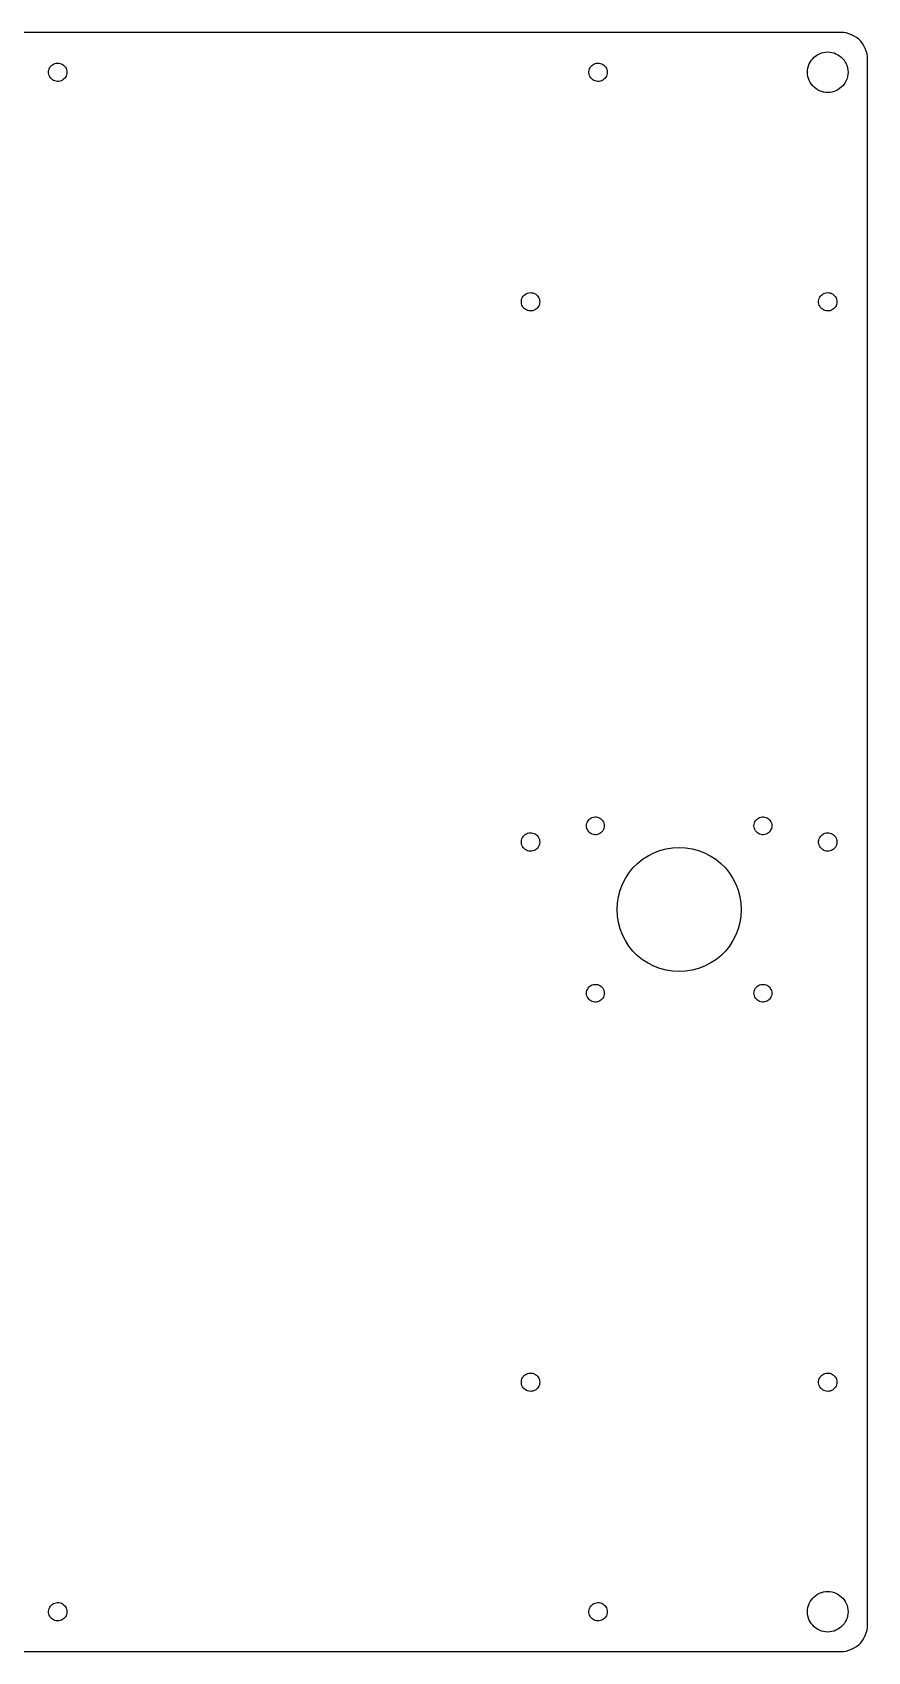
# Model space of a CAD drawing. Header units: metres. Extents: x -150 to 150, y -150 to 150.
# Drawn here: x -4.7 to 149.9, y -149.9 to 149.9 of the extents above; entities that cross this region are included whole.
import ezdxf

# ---------------------------------------------------------------- set-up
doc = ezdxf.new("R2010")
doc.units = ezdxf.units.M

msp = doc.modelspace()

# ---------------------------------------------------------------- linework, layer by layer
for p, q in [((144.875, 149.875), (-144.875, 149.875)), ((145.398, 149.848), (144.875, 149.875)), ((145.915, 149.766), (145.398, 149.848)), ((146.42, 149.63), (145.915, 149.766)), ((146.909, 149.443), (146.42, 149.63)), ((147.375, 149.205), (146.909, 149.443)), ((147.814, 148.92), (147.375, 149.205)), ((148.221, 148.591), (147.814, 148.92)), ((148.591, 148.221), (148.221, 148.591)), ((148.92, 147.814), (148.591, 148.221)), ((149.205, 147.375), (148.92, 147.814)), ((149.443, 146.909), (149.205, 147.375)), ((149.63, 146.42), (149.443, 146.909)), ((-1.17992, 143.724), (-0.989151, 143.883)), ((-0.989151, 143.883), (-0.777298, 144.012)), ((-0.777298, 144.012), (-0.548889, 144.109)), ((-0.548889, 144.109), (-0.308777, 144.172)), ((-0.308777, 144.172), (-0.062073, 144.199)), ((-0.062073, 144.199), (0.185928, 144.19)), ((0.185928, 144.19), (0.429977, 144.145)), ((0.429977, 144.145), (0.664871, 144.065)), ((0.664871, 144.065), (0.88559, 143.951)), ((0.88559, 143.951), (1.08743, 143.807)), ((98.8201, 143.724), (99.0108, 143.883)), ((99.0108, 143.883), (99.2227, 144.012)), ((99.2227, 144.012), (99.4511, 144.109)), ((99.4511, 144.109), (99.6912, 144.172)), ((99.6912, 144.172), (99.9379, 144.199)), ((99.9379, 144.199), (100.186, 144.19)), ((100.186, 144.19), (100.43, 144.145)), ((100.43, 144.145), (100.665, 144.065)), ((100.665, 144.065), (100.886, 143.951)), ((100.886, 143.951), (101.087, 143.807)), ((138.934, 143.659), (139.074, 144.025)), ((139.074, 144.025), (139.252, 144.375)), ((139.252, 144.375), (139.466, 144.704)), ((139.466, 144.704), (139.713, 145.009)), ((139.713, 145.009), (139.991, 145.287)), ((139.991, 145.287), (140.296, 145.534)), ((140.296, 145.534), (140.625, 145.748)), ((140.625, 145.748), (140.975, 145.926)), ((140.975, 145.926), (141.341, 146.066)), ((141.341, 146.066), (141.72, 146.168)), ((141.72, 146.168), (142.108, 146.229)), ((142.108, 146.229), (142.5, 146.25)), ((142.5, 146.25), (142.892, 146.229)), ((142.892, 146.229), (143.28, 146.168)), ((143.28, 146.168), (143.659, 146.066)), ((143.659, 146.066), (144.025, 145.926)), ((144.025, 145.926), (144.375, 145.748)), ((144.375, 145.748), (144.704, 145.534)), ((144.704, 145.534), (145.009, 145.287)), ((145.009, 145.287), (145.287, 145.009)), ((145.287, 145.009), (145.534, 144.704)), ((145.534, 144.704), (145.748, 144.375)), ((145.748, 144.375), (145.926, 144.025)), ((145.926, 144.025), (146.066, 143.659)), ((149.766, 145.915), (149.63, 146.42)), ((149.848, 145.398), (149.766, 145.915)), ((149.875, 144.875), (149.848, 145.398)), ((149.875, -144.875), (149.875, 144.875)), ((-1.69545, 142.624), (-1.65932, 142.87)), ((-1.69545, 142.376), (-1.69545, 142.624)), ((-1.65932, 142.13), (-1.69545, 142.376)), ((-1.65932, 142.87), (-1.58781, 143.107)), ((-1.58781, 141.893), (-1.65932, 142.13)), ((-1.58781, 143.107), (-1.48248, 143.332)), ((-1.48248, 141.668), (-1.58781, 141.893)), ((-1.48248, 143.332), (-1.34554, 143.539)), ((-1.34554, 141.461), (-1.48248, 141.668)), ((-1.34554, 143.539), (-1.17992, 143.724)), ((-1.17992, 141.276), (-1.34554, 141.461)), ((-0.989151, 141.117), (-1.17992, 141.276)), ((-0.777298, 140.988), (-0.989151, 141.117)), ((-0.548889, 140.891), (-0.777298, 140.988)), ((-0.308777, 140.828), (-0.548889, 140.891)), ((0.664871, 140.935), (0.429977, 140.855)), ((0.88559, 141.049), (0.664871, 140.935)), ((1.08743, 141.193), (0.88559, 141.049)), ((1.08743, 143.807), (1.2661, 143.634)), ((1.2661, 141.366), (1.08743, 141.193)), ((1.2661, 143.634), (1.41779, 143.438)), ((1.41779, 141.562), (1.2661, 141.366)), ((1.41779, 143.438), (1.53926, 143.222)), ((1.53926, 141.778), (1.41779, 141.562)), ((1.53926, 143.222), (1.62791, 142.99)), ((1.62791, 142.01), (1.53926, 141.778)), ((1.62791, 142.99), (1.68187, 142.748)), ((1.68187, 142.252), (1.62791, 142.01)), ((1.68187, 142.748), (1.7, 142.5)), ((1.7, 142.5), (1.68187, 142.252)), ((98.3045, 142.624), (98.3407, 142.87)), ((98.3045, 142.376), (98.3045, 142.624)), ((98.3407, 142.13), (98.3045, 142.376)), ((98.3407, 142.87), (98.4122, 143.107)), ((98.4122, 141.893), (98.3407, 142.13)), ((98.4122, 143.107), (98.5175, 143.332)), ((98.5175, 141.668), (98.4122, 141.893)), ((98.5175, 143.332), (98.6544, 143.539)), ((98.6544, 141.461), (98.5175, 141.668)), ((98.6544, 143.539), (98.8201, 143.724)), ((98.8201, 141.276), (98.6544, 141.461)), ((99.0108, 141.117), (98.8201, 141.276)), ((99.2227, 140.988), (99.0108, 141.117)), ((99.4511, 140.891), (99.2227, 140.988)), ((99.6912, 140.828), (99.4511, 140.891)), ((100.665, 140.935), (100.43, 140.855)), ((100.886, 141.049), (100.665, 140.935)), ((101.087, 141.193), (100.886, 141.049)), ((101.087, 143.807), (101.266, 143.634)), ((101.266, 141.366), (101.087, 141.193)), ((101.266, 143.634), (101.418, 143.438)), ((101.418, 141.562), (101.266, 141.366)), ((101.418, 143.438), (101.539, 143.222)), ((101.539, 141.778), (101.418, 141.562)), ((101.539, 143.222), (101.628, 142.99)), ((101.628, 142.01), (101.539, 141.778)), ((101.628, 142.99), (101.682, 142.748)), ((101.682, 142.252), (101.628, 142.01)), ((101.682, 142.748), (101.7, 142.5)), ((101.7, 142.5), (101.682, 142.252)), ((138.75, 142.5), (138.771, 142.892)), ((138.771, 142.108), (138.75, 142.5)), ((138.771, 142.892), (138.832, 143.28)), ((138.832, 141.72), (138.771, 142.108)), ((138.832, 143.28), (138.934, 143.659)), ((138.934, 141.341), (138.832, 141.72)), ((139.074, 140.975), (138.934, 141.341)), ((139.252, 140.625), (139.074, 140.975)), ((145.926, 140.975), (145.748, 140.625)), ((146.066, 141.341), (145.926, 140.975)), ((146.066, 143.659), (146.168, 143.28)), ((146.168, 141.72), (146.066, 141.341)), ((146.168, 143.28), (146.229, 142.892)), ((146.229, 142.108), (146.168, 141.72)), ((146.229, 142.892), (146.25, 142.5)), ((146.25, 142.5), (146.229, 142.108)), ((-0.062073, 140.801), (-0.308777, 140.828)), ((0.185928, 140.81), (-0.062073, 140.801)), ((0.429977, 140.855), (0.185928, 140.81)), ((99.9379, 140.801), (99.6912, 140.828)), ((100.186, 140.81), (99.9379, 140.801)), ((100.43, 140.855), (100.186, 140.81)), ((139.466, 140.296), (139.252, 140.625)), ((139.713, 139.991), (139.466, 140.296)), ((139.991, 139.713), (139.713, 139.991)), ((140.296, 139.466), (139.991, 139.713)), ((140.625, 139.252), (140.296, 139.466)), ((140.975, 139.074), (140.625, 139.252)), ((141.341, 138.934), (140.975, 139.074)), ((141.72, 138.832), (141.341, 138.934)), ((142.108, 138.771), (141.72, 138.832)), ((142.5, 138.75), (142.108, 138.771)), ((142.892, 138.771), (142.5, 138.75)), ((143.28, 138.832), (142.892, 138.771)), ((143.659, 138.934), (143.28, 138.832)), ((144.025, 139.074), (143.659, 138.934)), ((144.375, 139.252), (144.025, 139.074)), ((144.704, 139.466), (144.375, 139.252)), ((145.009, 139.713), (144.704, 139.466)), ((145.287, 139.991), (145.009, 139.713)), ((145.534, 140.296), (145.287, 139.991)), ((145.748, 140.625), (145.534, 140.296)), ((85.8045, 100.124), (85.8407, 100.37)), ((85.8045, 99.8759), (85.8045, 100.124)), ((85.8407, 99.6304), (85.8045, 99.8759)), ((85.8407, 100.37), (85.9122, 100.607)), ((85.9122, 99.3927), (85.8407, 99.6304)), ((85.9122, 100.607), (86.0175, 100.832)), ((86.0175, 99.168), (85.9122, 99.3927)), ((86.0175, 100.832), (86.1544, 101.039)), ((86.1544, 98.961), (86.0175, 99.168)), ((86.1544, 101.039), (86.3201, 101.224)), ((86.3201, 98.7762), (86.1544, 98.961)), ((86.3201, 101.224), (86.5108, 101.383)), ((86.5108, 101.383), (86.7227, 101.512)), ((86.7227, 101.512), (86.9511, 101.609)), ((86.9511, 101.609), (87.1912, 101.672)), ((87.1912, 101.672), (87.4379, 101.699)), ((87.4379, 101.699), (87.6859, 101.69)), ((87.6859, 101.69), (87.93, 101.645)), ((87.93, 101.645), (88.1649, 101.565)), ((88.1649, 101.565), (88.3856, 101.451)), ((88.3856, 101.451), (88.5874, 101.307)), ((88.5874, 101.307), (88.7661, 101.134)), ((88.7661, 101.134), (88.9178, 100.938)), ((88.9178, 99.062), (88.7661, 98.8656)), ((88.9178, 100.938), (89.0393, 100.722)), ((89.0393, 99.2784), (88.9178, 99.062)), ((89.0393, 100.722), (89.1279, 100.49)), ((89.1279, 99.5102), (89.0393, 99.2784)), ((89.1279, 100.49), (89.1819, 100.248)), ((89.1819, 99.7525), (89.1279, 99.5102)), ((89.1819, 100.248), (89.2, 100)), ((89.2, 100), (89.1819, 99.7525)), ((140.805, 100.124), (140.841, 100.37)), ((140.805, 99.8759), (140.805, 100.124)), ((140.841, 99.6304), (140.805, 99.8759)), ((140.841, 100.37), (140.912, 100.607)), ((140.912, 99.3927), (140.841, 99.6304)), ((140.912, 100.607), (141.018, 100.832)), ((141.018, 99.168), (140.912, 99.3927)), ((141.018, 100.832), (141.154, 101.039)), ((141.154, 98.961), (141.018, 99.168)), ((141.154, 101.039), (141.32, 101.224)), ((141.32, 98.7762), (141.154, 98.961)), ((141.32, 101.224), (141.511, 101.383)), ((141.511, 101.383), (141.723, 101.512)), ((141.723, 101.512), (141.951, 101.609)), ((141.951, 101.609), (142.191, 101.672)), ((142.191, 101.672), (142.438, 101.699)), ((142.438, 101.699), (142.686, 101.69)), ((142.686, 101.69), (142.93, 101.645)), ((142.93, 101.645), (143.165, 101.565)), ((143.165, 101.565), (143.386, 101.451)), ((143.386, 101.451), (143.587, 101.307)), ((143.587, 101.307), (143.766, 101.134)), ((143.766, 101.134), (143.918, 100.938)), ((143.918, 99.062), (143.766, 98.8656)), ((143.918, 100.938), (144.039, 100.722)), ((144.039, 99.2784), (143.918, 99.062)), ((144.039, 100.722), (144.128, 100.49)), ((144.128, 99.5102), (144.039, 99.2784)), ((144.128, 100.49), (144.182, 100.248)), ((144.182, 99.7525), (144.128, 99.5102)), ((144.182, 100.248), (144.2, 100)), ((144.2, 100), (144.182, 99.7525)), ((86.5108, 98.6174), (86.3201, 98.7762)), ((86.7227, 98.4881), (86.5108, 98.6174)), ((86.9511, 98.3911), (86.7227, 98.4881)), ((87.1912, 98.3283), (86.9511, 98.3911)), ((87.4379, 98.3011), (87.1912, 98.3283)), ((87.6859, 98.3102), (87.4379, 98.3011)), ((87.93, 98.3553), (87.6859, 98.3102)), ((88.1649, 98.4354), (87.93, 98.3553)), ((88.3856, 98.5489), (88.1649, 98.4354)), ((88.5874, 98.6933), (88.3856, 98.5489)), ((88.7661, 98.8656), (88.5874, 98.6933)), ((141.511, 98.6174), (141.32, 98.7762)), ((141.723, 98.4881), (141.511, 98.6174)), ((141.951, 98.3911), (141.723, 98.4881)), ((142.191, 98.3283), (141.951, 98.3911)), ((142.438, 98.3011), (142.191, 98.3283)), ((142.686, 98.3102), (142.438, 98.3011)), ((142.93, 98.3553), (142.686, 98.3102)), ((143.165, 98.4354), (142.93, 98.3553)), ((143.386, 98.5489), (143.165, 98.4354)), ((143.587, 98.6933), (143.386, 98.5489)), ((143.766, 98.8656), (143.587, 98.6933)), ((97.85, 3), (97.8684, 3.24591)), ((97.8684, 2.75407), (97.85, 3)), ((97.8684, 3.24591), (97.9233, 3.48634)), ((97.9233, 3.48634), (98.0134, 3.7159)), ((98.0134, 3.7159), (98.1367, 3.92947)), ((98.1367, 3.92947), (98.2905, 4.12228)), ((98.2905, 4.12228), (98.4712, 4.29001)), ((98.4712, 4.29001), (98.675, 4.42894)), ((98.675, 4.42894), (98.8972, 4.53593)), ((98.8972, 4.53593), (99.1328, 4.60863)), ((99.1328, 4.60863), (99.3767, 4.64539)), ((99.3767, 4.64539), (99.6233, 4.64539)), ((99.6233, 4.64539), (99.8672, 4.60863)), ((99.8672, 4.60863), (100.103, 4.53593)), ((100.103, 4.53593), (100.325, 4.42894)), ((100.325, 4.42894), (100.529, 4.29001)), ((100.529, 4.29001), (100.71, 4.12228)), ((100.71, 4.12228), (100.863, 3.92947)), ((100.863, 3.92947), (100.987, 3.7159)), ((100.987, 3.7159), (101.077, 3.48634)), ((101.077, 3.48634), (101.132, 3.24591)), ((101.132, 3.24591), (101.15, 3)), ((101.15, 3), (101.132, 2.75407)), ((128.85, 3), (128.868, 3.24591)), ((128.868, 2.75407), (128.85, 3)), ((128.868, 3.24591), (128.923, 3.48634)), ((128.923, 3.48634), (129.013, 3.7159)), ((129.013, 3.7159), (129.137, 3.92947)), ((129.137, 3.92947), (129.29, 4.12228)), ((129.29, 4.12228), (129.471, 4.29001)), ((129.471, 4.29001), (129.675, 4.42894)), ((129.675, 4.42894), (129.897, 4.53593)), ((129.897, 4.53593), (130.133, 4.60863)), ((130.133, 4.60863), (130.377, 4.64539)), ((130.377, 4.64539), (130.623, 4.64539)), ((130.623, 4.64539), (130.867, 4.60863)), ((130.867, 4.60863), (131.103, 4.53593)), ((131.103, 4.53593), (131.325, 4.42894)), ((131.325, 4.42894), (131.529, 4.29001)), ((131.529, 4.29001), (131.71, 4.12228)), ((131.71, 4.12228), (131.863, 3.92947)), ((131.863, 3.92947), (131.987, 3.7159)), ((131.987, 3.7159), (132.077, 3.48634)), ((132.077, 3.48634), (132.132, 3.24591)), ((132.132, 3.24591), (132.15, 3)), ((132.15, 3), (132.132, 2.75407)), ((85.8045, 0.124084), (85.8407, 0.369629)), ((85.8045, -0.124084), (85.8045, 0.124084)), ((85.8407, 0.369629), (85.9122, 0.607285)), ((85.9122, 0.607285), (86.0175, 0.832001)), ((86.0175, 0.832001), (86.1544, 1.03899)), ((86.1544, 1.03899), (86.3201, 1.22383)), ((86.3201, 1.22383), (86.5108, 1.38258)), ((86.5108, 1.38258), (86.7227, 1.51187)), ((86.7227, 1.51187), (86.9511, 1.60893)), ((86.9511, 1.60893), (87.1912, 1.67171)), ((87.1912, 1.67171), (87.4379, 1.69885)), ((87.4379, 1.69885), (87.6859, 1.68979)), ((87.6859, 1.68979), (87.93, 1.64471)), ((87.93, 1.64471), (88.1649, 1.56458)), ((88.1649, 1.56458), (88.3856, 1.4511)), ((88.3856, 1.4511), (88.5874, 1.30669)), ((88.5874, 1.30669), (88.7661, 1.13443)), ((88.7661, 1.13443), (88.9178, 0.938004)), ((88.9178, 0.938004), (89.0393, 0.721573)), ((89.0393, 0.721573), (89.1279, 0.489761)), ((89.1279, 0.489761), (89.1819, 0.247513)), ((89.1819, 0.247513), (89.2, 0)), ((89.2, 0), (89.1819, -0.247513)), ((97.9233, 2.51364), (97.8684, 2.75407)), ((98.0134, 2.28409), (97.9233, 2.51364)), ((98.1367, 2.07051), (98.0134, 2.28409)), ((98.2905, 1.8777), (98.1367, 2.07051)), ((98.4712, 1.70998), (98.2905, 1.8777)), ((98.675, 1.57104), (98.4712, 1.70998)), ((98.8972, 1.46405), (98.675, 1.57104)), ((99.1328, 1.39136), (98.8972, 1.46405)), ((99.3767, 1.3546), (99.1328, 1.39136)), ((99.6233, 1.3546), (99.3767, 1.3546)), ((99.8672, 1.39136), (99.6233, 1.3546)), ((100.103, 1.46405), (99.8672, 1.39136)), ((100.325, 1.57104), (100.103, 1.46405)), ((100.529, 1.70998), (100.325, 1.57104)), ((100.71, 1.8777), (100.529, 1.70998)), ((100.863, 2.07051), (100.71, 1.8777)), ((100.987, 2.28409), (100.863, 2.07051)), ((101.077, 2.51364), (100.987, 2.28409)), ((101.132, 2.75407), (101.077, 2.51364)), ((128.923, 2.51364), (128.868, 2.75407)), ((129.013, 2.28409), (128.923, 2.51364)), ((129.137, 2.07051), (129.013, 2.28409)), ((129.29, 1.8777), (129.137, 2.07051)), ((129.471, 1.70998), (129.29, 1.8777)), ((129.675, 1.57104), (129.471, 1.70998)), ((129.897, 1.46405), (129.675, 1.57104)), ((130.133, 1.39136), (129.897, 1.46405)), ((130.377, 1.3546), (130.133, 1.39136)), ((130.623, 1.3546), (130.377, 1.3546)), ((130.867, 1.39136), (130.623, 1.3546)), ((131.103, 1.46405), (130.867, 1.39136)), ((131.325, 1.57104), (131.103, 1.46405)), ((131.529, 1.70998), (131.325, 1.57104)), ((131.71, 1.8777), (131.529, 1.70998)), ((131.863, 2.07051), (131.71, 1.8777)), ((131.987, 2.28409), (131.863, 2.07051)), ((132.077, 2.51364), (131.987, 2.28409)), ((132.132, 2.75407), (132.077, 2.51364)), ((140.805, 0.124084), (140.841, 0.369629)), ((140.805, -0.124084), (140.805, 0.124084)), ((140.841, 0.369629), (140.912, 0.607285)), ((140.912, 0.607285), (141.018, 0.832001)), ((141.018, 0.832001), (141.154, 1.03899)), ((141.154, 1.03899), (141.32, 1.22383)), ((141.32, 1.22383), (141.511, 1.38258)), ((141.511, 1.38258), (141.723, 1.51187)), ((141.723, 1.51187), (141.951, 1.60893)), ((141.951, 1.60893), (142.191, 1.67171)), ((142.191, 1.67171), (142.438, 1.69885)), ((142.438, 1.69885), (142.686, 1.68979)), ((142.686, 1.68979), (142.93, 1.64471)), ((142.93, 1.64471), (143.165, 1.56458)), ((143.165, 1.56458), (143.386, 1.4511)), ((143.386, 1.4511), (143.587, 1.30669)), ((143.587, 1.30669), (143.766, 1.13443)), ((143.766, 1.13443), (143.918, 0.938004)), ((143.918, 0.938004), (144.039, 0.721573)), ((144.039, 0.721573), (144.128, 0.489761)), ((144.128, 0.489761), (144.182, 0.247513)), ((144.182, 0.247513), (144.2, 0)), ((144.2, 0), (144.182, -0.247513)), ((85.8407, -0.369629), (85.8045, -0.124084)), ((85.9122, -0.607285), (85.8407, -0.369629)), ((86.0175, -0.832001), (85.9122, -0.607285)), ((86.1544, -1.03899), (86.0175, -0.832001)), ((86.3201, -1.22383), (86.1544, -1.03899)), ((86.5108, -1.38258), (86.3201, -1.22383)), ((86.7227, -1.51187), (86.5108, -1.38258)), ((86.9511, -1.60893), (86.7227, -1.51187)), ((87.1912, -1.67171), (86.9511, -1.60893)), ((87.4379, -1.69885), (87.1912, -1.67171)), ((87.6859, -1.68979), (87.4379, -1.69885)), ((87.93, -1.64471), (87.6859, -1.68979)), ((88.1649, -1.56458), (87.93, -1.64471)), ((88.3856, -1.4511), (88.1649, -1.56458)), ((88.5874, -1.30669), (88.3856, -1.4511)), ((88.7661, -1.13443), (88.5874, -1.30669)), ((88.9178, -0.938004), (88.7661, -1.13443)), ((89.0393, -0.721573), (88.9178, -0.938004)), ((89.1279, -0.489761), (89.0393, -0.721573)), ((89.1819, -0.247513), (89.1279, -0.489761)), ((108.24, -3.1963), (109.25, -2.5407)), ((109.25, -2.5407), (110.323, -1.99422)), ((110.323, -1.99422), (111.446, -1.56285)), ((111.446, -1.56285), (112.609, -1.2513)), ((112.609, -1.2513), (113.798, -1.06299)), ((113.798, -1.06299), (115, -1)), ((115, -1), (116.202, -1.06299)), ((116.202, -1.06299), (117.391, -1.2513)), ((117.391, -1.2513), (118.554, -1.56285)), ((118.554, -1.56285), (119.677, -1.99422)), ((119.677, -1.99422), (120.75, -2.5407)), ((120.75, -2.5407), (121.76, -3.1963)), ((140.841, -0.369629), (140.805, -0.124084)), ((140.912, -0.607285), (140.841, -0.369629)), ((141.018, -0.832001), (140.912, -0.607285)), ((141.154, -1.03899), (141.018, -0.832001)), ((141.32, -1.22383), (141.154, -1.03899)), ((141.511, -1.38258), (141.32, -1.22383)), ((141.723, -1.51187), (141.511, -1.38258)), ((141.951, -1.60893), (141.723, -1.51187)), ((142.191, -1.67171), (141.951, -1.60893)), ((142.438, -1.69885), (142.191, -1.67171)), ((142.686, -1.68979), (142.438, -1.69885)), ((142.93, -1.64471), (142.686, -1.68979)), ((143.165, -1.56458), (142.93, -1.64471)), ((143.386, -1.4511), (143.165, -1.56458)), ((143.587, -1.30669), (143.386, -1.4511)), ((143.766, -1.13443), (143.587, -1.30669)), ((143.918, -0.938004), (143.766, -1.13443)), ((144.039, -0.721573), (143.918, -0.938004)), ((144.128, -0.489761), (144.039, -0.721573)), ((144.182, -0.247513), (144.128, -0.489761)), ((105.041, -6.75), (105.696, -5.74046)), ((105.696, -5.74046), (106.454, -4.80499)), ((106.454, -4.80499), (107.305, -3.95383)), ((107.305, -3.95383), (108.24, -3.1963)), ((121.76, -3.1963), (122.695, -3.95383)), ((122.695, -3.95383), (123.546, -4.80499)), ((123.546, -4.80499), (124.304, -5.74046)), ((124.304, -5.74046), (124.959, -6.75)), ((103.751, -10.109), (104.063, -8.9463)), ((104.063, -8.9463), (104.494, -7.82253)), ((104.494, -7.82253), (105.041, -6.75)), ((124.959, -6.75), (125.506, -7.82253)), ((125.506, -7.82253), (125.937, -8.9463)), ((125.937, -8.9463), (126.249, -10.109)), ((103.5, -12.5), (103.563, -11.2979)), ((103.563, -11.2979), (103.751, -10.109)), ((126.249, -10.109), (126.437, -11.2979)), ((126.437, -11.2979), (126.5, -12.5)), ((103.563, -13.7021), (103.5, -12.5)), ((103.751, -14.891), (103.563, -13.7021)), ((104.063, -16.0537), (103.751, -14.891)), ((126.249, -14.891), (125.937, -16.0537)), ((126.437, -13.7021), (126.249, -14.891)), ((126.5, -12.5), (126.437, -13.7021)), ((104.494, -17.1775), (104.063, -16.0537)), ((105.041, -18.25), (104.494, -17.1775)), ((125.506, -17.1775), (124.959, -18.25)), ((125.937, -16.0537), (125.506, -17.1775)), ((105.696, -19.2595), (105.041, -18.25)), ((106.454, -20.195), (105.696, -19.2595)), ((107.305, -21.0462), (106.454, -20.195)), ((123.546, -20.195), (122.695, -21.0462)), ((124.304, -19.2595), (123.546, -20.195)), ((124.959, -18.25), (124.304, -19.2595)), ((108.24, -21.8037), (107.305, -21.0462)), ((109.25, -22.4593), (108.24, -21.8037)), ((110.323, -23.0058), (109.25, -22.4593)), ((111.446, -23.4371), (110.323, -23.0058)), ((112.609, -23.7487), (111.446, -23.4371)), ((113.798, -23.937), (112.609, -23.7487)), ((115, -24), (113.798, -23.937)), ((116.202, -23.937), (115, -24)), ((117.391, -23.7487), (116.202, -23.937)), ((118.554, -23.4371), (117.391, -23.7487)), ((119.677, -23.0058), (118.554, -23.4371)), ((120.75, -22.4593), (119.677, -23.0058)), ((121.76, -21.8037), (120.75, -22.4593)), ((122.695, -21.0462), (121.76, -21.8037)), ((98.1367, -27.0705), (98.2905, -26.8777)), ((98.2905, -26.8777), (98.4712, -26.71)), ((98.4712, -26.71), (98.675, -26.571)), ((98.675, -26.571), (98.8972, -26.4641)), ((98.8972, -26.4641), (99.1328, -26.3914)), ((99.1328, -26.3914), (99.3767, -26.3546)), ((99.3767, -26.3546), (99.6233, -26.3546)), ((99.6233, -26.3546), (99.8672, -26.3914)), ((99.8672, -26.3914), (100.103, -26.4641)), ((100.103, -26.4641), (100.325, -26.571)), ((100.325, -26.571), (100.529, -26.71)), ((100.529, -26.71), (100.71, -26.8777)), ((100.71, -26.8777), (100.863, -27.0705)), ((129.137, -27.0705), (129.29, -26.8777)), ((129.29, -26.8777), (129.471, -26.71)), ((129.471, -26.71), (129.675, -26.571)), ((129.675, -26.571), (129.897, -26.4641)), ((129.897, -26.4641), (130.133, -26.3914)), ((130.133, -26.3914), (130.377, -26.3546)), ((130.377, -26.3546), (130.623, -26.3546)), ((130.623, -26.3546), (130.867, -26.3914)), ((130.867, -26.3914), (131.103, -26.4641)), ((131.103, -26.4641), (131.325, -26.571)), ((131.325, -26.571), (131.529, -26.71)), ((131.529, -26.71), (131.71, -26.8777)), ((131.71, -26.8777), (131.863, -27.0705)), ((97.85, -28), (97.8684, -27.7541)), ((97.8684, -28.2459), (97.85, -28)), ((97.8684, -27.7541), (97.9233, -27.5136)), ((97.9233, -28.4863), (97.8684, -28.2459)), ((97.9233, -27.5136), (98.0134, -27.2841)), ((98.0134, -28.7159), (97.9233, -28.4863)), ((98.0134, -27.2841), (98.1367, -27.0705)), ((98.1367, -28.9295), (98.0134, -28.7159)), ((98.2905, -29.1223), (98.1367, -28.9295)), ((98.4712, -29.29), (98.2905, -29.1223)), ((98.675, -29.4289), (98.4712, -29.29)), ((98.8972, -29.5359), (98.675, -29.4289)), ((99.1328, -29.6086), (98.8972, -29.5359)), ((99.3767, -29.6454), (99.1328, -29.6086)), ((99.6233, -29.6454), (99.3767, -29.6454)), ((99.8672, -29.6086), (99.6233, -29.6454)), ((100.103, -29.5359), (99.8672, -29.6086)), ((100.325, -29.4289), (100.103, -29.5359)), ((100.529, -29.29), (100.325, -29.4289)), ((100.71, -29.1223), (100.529, -29.29)), ((100.863, -28.9295), (100.71, -29.1223)), ((100.863, -27.0705), (100.987, -27.2841)), ((100.987, -28.7159), (100.863, -28.9295)), ((100.987, -27.2841), (101.077, -27.5136)), ((101.077, -28.4863), (100.987, -28.7159)), ((101.077, -27.5136), (101.132, -27.7541)), ((101.132, -28.2459), (101.077, -28.4863)), ((101.132, -27.7541), (101.15, -28)), ((101.15, -28), (101.132, -28.2459)), ((128.85, -28), (128.868, -27.7541)), ((128.868, -28.2459), (128.85, -28)), ((128.868, -27.7541), (128.923, -27.5136)), ((128.923, -28.4863), (128.868, -28.2459)), ((128.923, -27.5136), (129.013, -27.2841)), ((129.013, -28.7159), (128.923, -28.4863)), ((129.013, -27.2841), (129.137, -27.0705)), ((129.137, -28.9295), (129.013, -28.7159)), ((129.29, -29.1223), (129.137, -28.9295)), ((129.471, -29.29), (129.29, -29.1223)), ((129.675, -29.4289), (129.471, -29.29)), ((129.897, -29.5359), (129.675, -29.4289)), ((130.133, -29.6086), (129.897, -29.5359)), ((130.377, -29.6454), (130.133, -29.6086)), ((130.623, -29.6454), (130.377, -29.6454)), ((130.867, -29.6086), (130.623, -29.6454)), ((131.103, -29.5359), (130.867, -29.6086)), ((131.325, -29.4289), (131.103, -29.5359)), ((131.529, -29.29), (131.325, -29.4289)), ((131.71, -29.1223), (131.529, -29.29)), ((131.863, -28.9295), (131.71, -29.1223)), ((131.863, -27.0705), (131.987, -27.2841)), ((131.987, -28.7159), (131.863, -28.9295)), ((131.987, -27.2841), (132.077, -27.5136)), ((132.077, -28.4863), (131.987, -28.7159)), ((132.077, -27.5136), (132.132, -27.7541)), ((132.132, -28.2459), (132.077, -28.4863)), ((132.132, -27.7541), (132.15, -28)), ((132.15, -28), (132.132, -28.2459)), ((86.1544, -98.961), (86.3201, -98.7762)), ((86.3201, -98.7762), (86.5108, -98.6174)), ((86.5108, -98.6174), (86.7227, -98.4881)), ((86.7227, -98.4881), (86.9511, -98.3911)), ((86.9511, -98.3911), (87.1912, -98.3283)), ((87.1912, -98.3283), (87.4379, -98.3011)), ((87.4379, -98.3011), (87.6859, -98.3102)), ((87.6859, -98.3102), (87.93, -98.3553)), ((87.93, -98.3553), (88.1649, -98.4354)), ((88.1649, -98.4354), (88.3856, -98.5489)), ((88.3856, -98.5489), (88.5874, -98.6933)), ((88.5874, -98.6933), (88.7661, -98.8656)), ((88.7661, -98.8656), (88.9178, -99.062)), ((141.154, -98.961), (141.32, -98.7762)), ((141.32, -98.7762), (141.511, -98.6174)), ((141.511, -98.6174), (141.723, -98.4881)), ((141.723, -98.4881), (141.951, -98.3911)), ((141.951, -98.3911), (142.191, -98.3283)), ((142.191, -98.3283), (142.438, -98.3011)), ((142.438, -98.3011), (142.686, -98.3102)), ((142.686, -98.3102), (142.93, -98.3553)), ((142.93, -98.3553), (143.165, -98.4354)), ((143.165, -98.4354), (143.386, -98.5489)), ((143.386, -98.5489), (143.587, -98.6933)), ((143.587, -98.6933), (143.766, -98.8656)), ((143.766, -98.8656), (143.918, -99.062)), ((85.8045, -99.8759), (85.8407, -99.6304)), ((85.8045, -100.124), (85.8045, -99.8759)), ((85.8407, -100.37), (85.8045, -100.124)), ((85.8407, -99.6304), (85.9122, -99.3927)), ((85.9122, -100.607), (85.8407, -100.37)), ((85.9122, -99.3927), (86.0175, -99.168)), ((86.0175, -100.832), (85.9122, -100.607)), ((86.0175, -99.168), (86.1544, -98.961)), ((86.1544, -101.039), (86.0175, -100.832)), ((86.3201, -101.224), (86.1544, -101.039)), ((86.5108, -101.383), (86.3201, -101.224)), ((86.7227, -101.512), (86.5108, -101.383)), ((86.9511, -101.609), (86.7227, -101.512)), ((87.1912, -101.672), (86.9511, -101.609)), ((87.4379, -101.699), (87.1912, -101.672)), ((87.6859, -101.69), (87.4379, -101.699)), ((87.93, -101.645), (87.6859, -101.69)), ((88.1649, -101.565), (87.93, -101.645)), ((88.3856, -101.451), (88.1649, -101.565)), ((88.5874, -101.307), (88.3856, -101.451)), ((88.7661, -101.134), (88.5874, -101.307)), ((88.9178, -100.938), (88.7661, -101.134)), ((88.9178, -99.062), (89.0393, -99.2784)), ((89.0393, -100.722), (88.9178, -100.938)), ((89.0393, -99.2784), (89.1279, -99.5102)), ((89.1279, -100.49), (89.0393, -100.722)), ((89.1279, -99.5102), (89.1819, -99.7525)), ((89.1819, -100.248), (89.1279, -100.49)), ((89.1819, -99.7525), (89.2, -100)), ((89.2, -100), (89.1819, -100.248)), ((140.805, -99.8759), (140.841, -99.6304)), ((140.805, -100.124), (140.805, -99.8759)), ((140.841, -100.37), (140.805, -100.124)), ((140.841, -99.6304), (140.912, -99.3927)), ((140.912, -100.607), (140.841, -100.37)), ((140.912, -99.3927), (141.018, -99.168)), ((141.018, -100.832), (140.912, -100.607)), ((141.018, -99.168), (141.154, -98.961)), ((141.154, -101.039), (141.018, -100.832)), ((141.32, -101.224), (141.154, -101.039)), ((141.511, -101.383), (141.32, -101.224)), ((141.723, -101.512), (141.511, -101.383)), ((141.951, -101.609), (141.723, -101.512)), ((142.191, -101.672), (141.951, -101.609)), ((142.438, -101.699), (142.191, -101.672)), ((142.686, -101.69), (142.438, -101.699)), ((142.93, -101.645), (142.686, -101.69)), ((143.165, -101.565), (142.93, -101.645)), ((143.386, -101.451), (143.165, -101.565)), ((143.587, -101.307), (143.386, -101.451)), ((143.766, -101.134), (143.587, -101.307)), ((143.918, -100.938), (143.766, -101.134)), ((143.918, -99.062), (144.039, -99.2784)), ((144.039, -100.722), (143.918, -100.938)), ((144.039, -99.2784), (144.128, -99.5102)), ((144.128, -100.49), (144.039, -100.722)), ((144.128, -99.5102), (144.182, -99.7525)), ((144.182, -100.248), (144.128, -100.49)), ((144.182, -99.7525), (144.2, -100)), ((144.2, -100), (144.182, -100.248)), ((-0.548889, -140.891), (-0.308777, -140.828)), ((-0.308777, -140.828), (-0.062073, -140.801)), ((-0.062073, -140.801), (0.185928, -140.81)), ((0.185928, -140.81), (0.429977, -140.855)), ((0.429977, -140.855), (0.664871, -140.935)), ((99.4511, -140.891), (99.6912, -140.828)), ((99.6912, -140.828), (99.9379, -140.801)), ((99.9379, -140.801), (100.186, -140.81)), ((100.186, -140.81), (100.43, -140.855)), ((100.43, -140.855), (100.665, -140.935)), ((139.074, -140.975), (139.252, -140.625)), ((139.252, -140.625), (139.466, -140.296)), ((139.466, -140.296), (139.713, -139.991)), ((139.713, -139.991), (139.991, -139.713)), ((139.991, -139.713), (140.296, -139.466)), ((140.296, -139.466), (140.625, -139.252)), ((140.625, -139.252), (140.975, -139.074)), ((140.975, -139.074), (141.341, -138.934)), ((141.341, -138.934), (141.72, -138.832)), ((141.72, -138.832), (142.108, -138.771)), ((142.108, -138.771), (142.5, -138.75)), ((142.5, -138.75), (142.892, -138.771)), ((142.892, -138.771), (143.28, -138.832)), ((143.28, -138.832), (143.659, -138.934)), ((143.659, -138.934), (144.025, -139.074)), ((144.025, -139.074), (144.375, -139.252)), ((144.375, -139.252), (144.704, -139.466)), ((144.704, -139.466), (145.009, -139.713)), ((145.009, -139.713), (145.287, -139.991)), ((145.287, -139.991), (145.534, -140.296)), ((145.534, -140.296), (145.748, -140.625)), ((145.748, -140.625), (145.926, -140.975)), ((-1.69545, -142.376), (-1.65932, -142.13)), ((-1.69545, -142.624), (-1.69545, -142.376)), ((-1.65932, -142.87), (-1.69545, -142.624)), ((-1.65932, -142.13), (-1.58781, -141.893)), ((-1.58781, -143.107), (-1.65932, -142.87)), ((-1.58781, -141.893), (-1.48248, -141.668)), ((-1.48248, -143.332), (-1.58781, -143.107)), ((-1.48248, -141.668), (-1.34554, -141.461)), ((-1.34554, -143.539), (-1.48248, -143.332)), ((-1.34554, -141.461), (-1.17992, -141.276)), ((-1.17992, -143.724), (-1.34554, -143.539)), ((-1.17992, -141.276), (-0.989151, -141.117)), ((-0.989151, -143.883), (-1.17992, -143.724)), ((-0.989151, -141.117), (-0.777298, -140.988)), ((-0.777298, -140.988), (-0.548889, -140.891)), ((0.664871, -140.935), (0.88559, -141.049)), ((0.88559, -141.049), (1.08743, -141.193)), ((1.08743, -143.807), (0.88559, -143.951)), ((1.08743, -141.193), (1.2661, -141.366)), ((1.2661, -143.634), (1.08743, -143.807)), ((1.2661, -141.366), (1.41779, -141.562)), ((1.41779, -143.438), (1.2661, -143.634)), ((1.41779, -141.562), (1.53926, -141.778)), ((1.53926, -143.222), (1.41779, -143.438)), ((1.53926, -141.778), (1.62791, -142.01)), ((1.62791, -142.99), (1.53926, -143.222)), ((1.62791, -142.01), (1.68187, -142.252)), ((1.68187, -142.748), (1.62791, -142.99)), ((1.68187, -142.252), (1.7, -142.5)), ((1.7, -142.5), (1.68187, -142.748)), ((98.3045, -142.376), (98.3407, -142.13)), ((98.3045, -142.624), (98.3045, -142.376)), ((98.3407, -142.87), (98.3045, -142.624)), ((98.3407, -142.13), (98.4122, -141.893)), ((98.4122, -143.107), (98.3407, -142.87)), ((98.4122, -141.893), (98.5175, -141.668)), ((98.5175, -143.332), (98.4122, -143.107)), ((98.5175, -141.668), (98.6544, -141.461)), ((98.6544, -143.539), (98.5175, -143.332)), ((98.6544, -141.461), (98.8201, -141.276)), ((98.8201, -143.724), (98.6544, -143.539)), ((98.8201, -141.276), (99.0108, -141.117)), ((99.0108, -143.883), (98.8201, -143.724)), ((99.0108, -141.117), (99.2227, -140.988)), ((99.2227, -140.988), (99.4511, -140.891)), ((100.665, -140.935), (100.886, -141.049)), ((100.886, -141.049), (101.087, -141.193)), ((101.087, -143.807), (100.886, -143.951)), ((101.087, -141.193), (101.266, -141.366)), ((101.266, -143.634), (101.087, -143.807)), ((101.266, -141.366), (101.418, -141.562)), ((101.418, -143.438), (101.266, -143.634)), ((101.418, -141.562), (101.539, -141.778)), ((101.539, -143.222), (101.418, -143.438)), ((101.539, -141.778), (101.628, -142.01)), ((101.628, -142.99), (101.539, -143.222)), ((101.628, -142.01), (101.682, -142.252)), ((101.682, -142.748), (101.628, -142.99)), ((101.682, -142.252), (101.7, -142.5)), ((101.7, -142.5), (101.682, -142.748)), ((138.75, -142.5), (138.771, -142.108)), ((138.771, -142.892), (138.75, -142.5)), ((138.771, -142.108), (138.832, -141.72)), ((138.832, -143.28), (138.771, -142.892)), ((138.832, -141.72), (138.934, -141.341)), ((138.934, -143.659), (138.832, -143.28)), ((138.934, -141.341), (139.074, -140.975)), ((139.074, -144.025), (138.934, -143.659)), ((145.926, -140.975), (146.066, -141.341)), ((146.066, -143.659), (145.926, -144.025)), ((146.066, -141.341), (146.168, -141.72)), ((146.168, -143.28), (146.066, -143.659)), ((146.168, -141.72), (146.229, -142.108)), ((146.229, -142.892), (146.168, -143.28)), ((146.229, -142.108), (146.25, -142.5)), ((146.25, -142.5), (146.229, -142.892)), ((-0.777298, -144.012), (-0.989151, -143.883)), ((-0.548889, -144.109), (-0.777298, -144.012)), ((-0.308777, -144.172), (-0.548889, -144.109)), ((-0.062073, -144.199), (-0.308777, -144.172)), ((0.185928, -144.19), (-0.062073, -144.199)), ((0.429977, -144.145), (0.185928, -144.19)), ((0.664871, -144.065), (0.429977, -144.145)), ((0.88559, -143.951), (0.664871, -144.065)), ((99.2227, -144.012), (99.0108, -143.883)), ((99.4511, -144.109), (99.2227, -144.012)), ((99.6912, -144.172), (99.4511, -144.109)), ((99.9379, -144.199), (99.6912, -144.172)), ((100.186, -144.19), (99.9379, -144.199)), ((100.43, -144.145), (100.186, -144.19)), ((100.665, -144.065), (100.43, -144.145)), ((100.886, -143.951), (100.665, -144.065)), ((139.252, -144.375), (139.074, -144.025)), ((139.466, -144.704), (139.252, -144.375)), ((139.713, -145.009), (139.466, -144.704)), ((139.991, -145.287), (139.713, -145.009)), ((140.296, -145.534), (139.991, -145.287)), ((140.625, -145.748), (140.296, -145.534)), ((140.975, -145.926), (140.625, -145.748)), ((141.341, -146.066), (140.975, -145.926)), ((141.72, -146.168), (141.341, -146.066)), ((142.108, -146.229), (141.72, -146.168)), ((142.5, -146.25), (142.108, -146.229)), ((142.892, -146.229), (142.5, -146.25)), ((143.28, -146.168), (142.892, -146.229)), ((143.659, -146.066), (143.28, -146.168)), ((144.025, -145.926), (143.659, -146.066)), ((144.375, -145.748), (144.025, -145.926)), ((144.704, -145.534), (144.375, -145.748)), ((145.009, -145.287), (144.704, -145.534)), ((145.287, -145.009), (145.009, -145.287)), ((145.534, -144.704), (145.287, -145.009)), ((145.748, -144.375), (145.534, -144.704)), ((145.926, -144.025), (145.748, -144.375)), ((149.443, -146.909), (149.63, -146.42)), ((149.63, -146.42), (149.766, -145.915)), ((149.766, -145.915), (149.848, -145.398)), ((149.848, -145.398), (149.875, -144.875)), ((-144.875, -149.875), (144.875, -149.875)), ((144.875, -149.875), (145.398, -149.848)), ((145.398, -149.848), (145.915, -149.766)), ((145.915, -149.766), (146.42, -149.63)), ((146.42, -149.63), (146.909, -149.443)), ((146.909, -149.443), (147.375, -149.205)), ((147.375, -149.205), (147.814, -148.92)), ((147.814, -148.92), (148.221, -148.591)), ((148.221, -148.591), (148.591, -148.221)), ((148.591, -148.221), (148.92, -147.814)), ((148.92, -147.814), (149.205, -147.375)), ((149.205, -147.375), (149.443, -146.909))]:
    msp.add_line(p, q)

doc.saveas('drawing.dxf')
